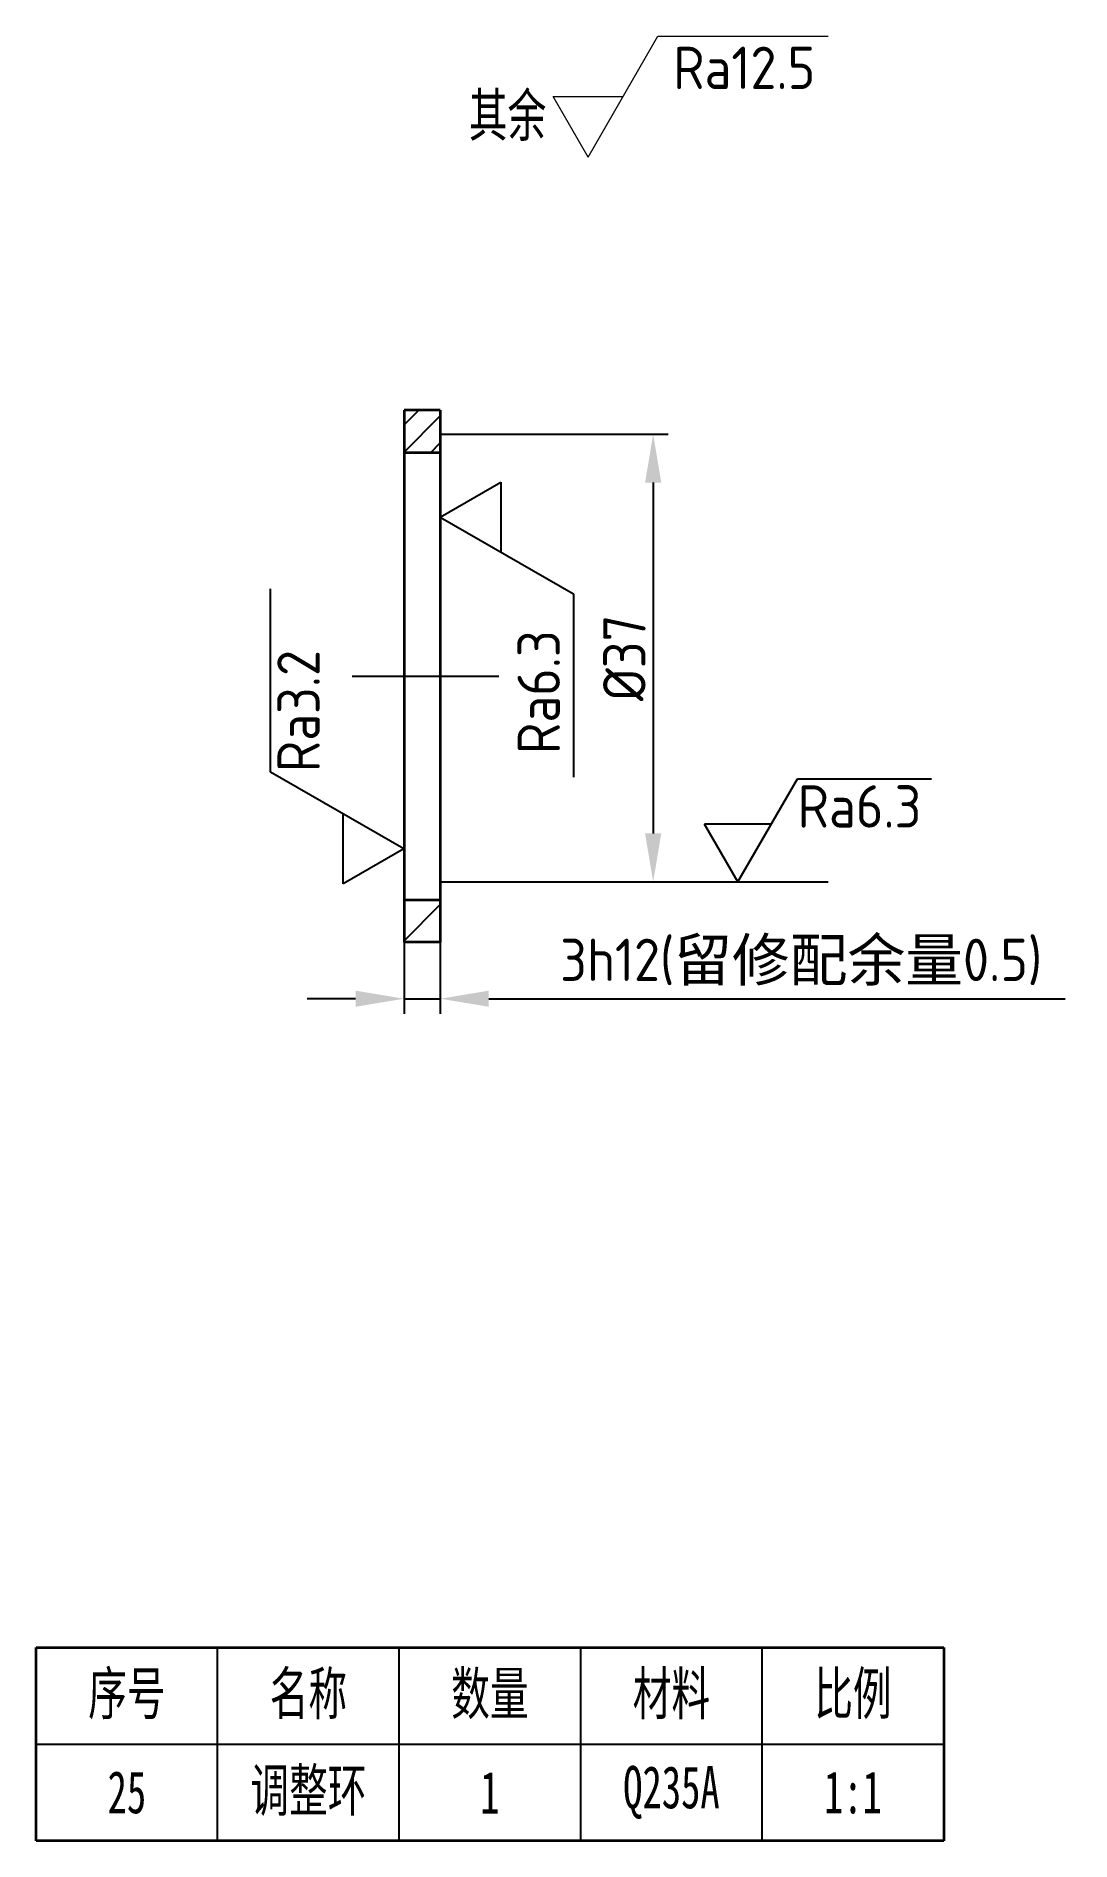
# Model space of a CAD drawing. Header units: millimetres. Extents: x 2204 to 2289, y 2146 to 2295.
import ezdxf

# ---------------------------------------------------------------- set-up
doc = ezdxf.new("R2010")
doc.units = ezdxf.units.MM
doc.linetypes.add('CENTERX2', pattern=[101.6, 63.5, -12.7, 12.7, -12.7])
for name, color, linetype in [('中心线', 1, 'CENTERX2'), ('标注', 3, 'Continuous'), ('细实线', 7, 'Continuous')]:
    doc.layers.add(name, color=color, linetype=linetype)
doc.layers.add('粗实线', color=7, linetype='Continuous', lineweight=35)
doc.styles.add('ISOCP', font='isocp.shx', dxfattribs={"height": 3.5})
doc.styles.get("Standard").update_dxf_attribs({"font": 'arial.ttf'})
doc.styles.add('仿宋', font='simfang.ttf', dxfattribs={"width": 0.67, "height": 3.5})
doc.styles.add('长仿宋体', font='simfang.ttf', dxfattribs={"width": 0.67, "height": 3.5})
doc.dimstyles.new('直线标直径', dxfattribs={"dimtxt": 3.5, "dimasz": 4, "dimexe": 1.25, "dimexo": 0, "dimtad": 1, "dimtoh": 1, "dimdec": 1, "dimdsep": 46, "dimtxsty": 'Standard', "dimcen": 2.5, "dimadec": 0, "dimazin": 0, "dimtfac": 1, "dimtdec": 1, "dimtmove": 0, "dimatfit": 3, "dimfxl": 1, "dimarcsym": 0})

# ---------------------------------------------------------------- blocks, each defined once
blk = doc.blocks.new('*D9')
at = {"layer": 'Defpoints', "color": 0, "transparency": 16777216}
for p in [(2237.35, 2262.43), (2237.35, 2225.43), (2254.94, 2225.43)]:
    blk.add_point(p, dxfattribs=at)
at = {"layer": '标注', "color": 0, "lineweight": -2, "transparency": 16777216}
for p, q in [((2237.35, 2262.43), (2256.19, 2262.43)), ((2254.94, 2258.43), (2254.94, 2229.43)), ((2237.35, 2225.43), (2256.19, 2225.43))]:
    blk.add_line(p, q, dxfattribs=at)
at = {"layer": '标注', "color": 0, "transparency": 16777216}
for points in [[(2254.27, 2258.43), (2255.61, 2258.43), (2254.94, 2262.43)], [(2254.27, 2229.43), (2255.61, 2229.43), (2254.94, 2225.43)]]:
    blk.add_solid(points, dxfattribs=at)
at = {"layer": '标注', "color": 0, "lineweight": -3, "transparency": 16777216, "insert": (2252.56, 2243.93), "char_height": 3.5, "attachment_point": 5, "rotation": 90, "style": 'ISOCP'}
blk.add_mtext('%%c37', dxfattribs=at)
blk = doc.blocks.new('*D10')
at = {"layer": 'Defpoints', "color": 0, "transparency": 16777216}
for p in [(2234.35, 2220.43), (2237.35, 2220.43), (2237.35, 2215.76)]:
    blk.add_point(p, dxfattribs=at)
at = {"layer": '标注', "color": 0, "lineweight": -2, "transparency": 16777216}
for p, q in [((2234.35, 2220.43), (2234.35, 2214.51)), ((2237.35, 2220.43), (2237.35, 2214.51)), ((2230.35, 2215.76), (2226.35, 2215.76)), ((2234.35, 2215.76), (2237.35, 2215.76)), ((2241.35, 2215.76), (2289, 2215.76))]:
    blk.add_line(p, q, dxfattribs=at)
at = {"layer": '标注', "color": 0, "transparency": 16777216}
for points in [[(2230.35, 2216.43), (2230.35, 2215.1), (2234.35, 2215.76)], [(2241.35, 2216.43), (2241.35, 2215.1), (2237.35, 2215.76)]]:
    blk.add_solid(points, dxfattribs=at)
at = {"layer": '标注', "color": 0, "lineweight": -3, "transparency": 16777216, "insert": (2267.17, 2218.78), "char_height": 3.5, "attachment_point": 5, "style": 'ISOCP'}
blk.add_mtext('3h12({\\fFangSong|b0|i0|c134|p49;留修配余量}0.5)', dxfattribs=at)
blk = doc.blocks.new('小明细框')
at = {"lineweight": 35}
for p, q in [((-75, 0), (-75, 16)), ((-75, 16), (0, 16)), ((0, 16), (0, 0)), ((0, 0), (-75, 0))]:
    blk.add_line(p, q, dxfattribs=at)
at = {"lineweight": -3}
for p, q in [((-60, 0), (-60, 16)), ((-45, 0), (-45, 16)), ((-30, 0), (-30, 16)), ((-15, 0), (-15, 16)), ((-75, 8), (0, 8))]:
    blk.add_line(p, q, dxfattribs=at)
at = {"lineweight": 35, "char_height": 3.5, "attachment_point": 5, "style": '仿宋'}
for s, insert in [('\\pxqc;序号', (-67.5, 12)), ('\\pxqc;名称', (-52.5, 12)), ('\\pxqc;数量', (-37.5, 12)), ('\\pxqc;材料', (-22.5, 12)), ('\\pxqc;比例', (-7.5, 12))]:
    blk.add_mtext_dynamic_manual_height_columns(s, width=15, gutter_width=17.5, heights=[0], dxfattribs=dict(at, insert=insert))
blk = doc.blocks.new('去除表面')
at = {"layer": '标注', "lineweight": 0}
for p, q in [((0, 0), (5.77, 10)), ((0, 0), (-2.89, 5)), ((-2.89, 5), (2.89, 5))]:
    blk.add_line(p, q, dxfattribs=at)
blk = doc.blocks.new('去除材料')
at = {"layer": '粗实线', "color": 3, "lineweight": 0}
blk.add_line((5.77, 10), (19.84, 10), dxfattribs=at)
blk.add_blockref('去除表面', (0, 0), dxfattribs=at)
blk = doc.blocks.new('RA12.5NEW')
at = {"color": 3, "lineweight": 35}
blk.add_blockref('去除材料', (0, 0), dxfattribs=at)
at = {"color": 3, "lineweight": 0, "insert": (7.03, 9.13), "char_height": 3.5, "attachment_point": 1, "style": 'ISOCP'}
blk.add_mtext_dynamic_manual_height_columns('Ra12.5', width=14.0667, gutter_width=17.5, heights=[0], dxfattribs=at)

msp = doc.modelspace()

# ---------------------------------------------------------------- hatches: boundary and pattern name
at = {"layer": '细实线'}
h = msp.add_hatch(dxfattribs=at)
h.set_pattern_fill('ANSI31', color=256)
h.set_pattern_definition([(45, (-825.7047, -22.3118), (-2.245064, 2.245064), [])])
h.paths.add_polyline_path([(2237.35, 2264.43), (2234.35, 2264.43), (2234.35, 2260.93), (2237.35, 2260.93)])
h.paths.add_polyline_path([(2237.35, 2223.93), (2234.35, 2223.93), (2234.35, 2220.43), (2237.35, 2220.43)])
at = {"layer": '细实线', "transparency": 33554687}
h = msp.add_hatch(dxfattribs=at)
h.set_pattern_fill('ANSI31', color=256, scale=0.5)
h.set_pattern_definition([(45, (-825.7047, -22.3118), (-1.122532, 1.122532), [])])
h.paths.add_polyline_path([(2234.35, 2260.93), (2237.35, 2260.93), (2237.35, 2264.43), (2234.35, 2264.43)])

# ---------------------------------------------------------------- linework, layer by layer
at = {"layer": '中心线'}
msp.add_line((2230.06, 2242.43), (2242.18, 2242.43), dxfattribs=at)
at = {"layer": '标注', "lineweight": -3}
for p, q in [((2237.35, 2255.58), (2242.35, 2258.47)), ((2242.35, 2258.47), (2242.35, 2252.7)), ((2237.35, 2255.58), (2248.35, 2249.23)), ((2223.33, 2234.49), (2223.33, 2249.65)), ((2248.35, 2249.23), (2248.35, 2234.07)), ((2234.33, 2228.14), (2223.33, 2234.49)), ((2229.33, 2225.25), (2229.33, 2231.02)), ((2234.33, 2228.14), (2229.33, 2225.25)), ((2237.35, 2225.43), (2269.39, 2225.43))]:
    msp.add_line(p, q, dxfattribs=at)
at = {"layer": '标注'}
for p, q in [((2261.95, 2225.43), (2266.87, 2233.95)), ((2266.87, 2233.95), (2277.93, 2233.95)), ((2264.7, 2230.2), (2259.19, 2230.2)), ((2261.95, 2225.43), (2259.19, 2230.2))]:
    msp.add_line(p, q, dxfattribs=at)
at = {"layer": '粗实线'}
for p, q in [((2234.35, 2264.43), (2234.35, 2220.43)), ((2237.35, 2264.43), (2234.35, 2264.43)), ((2237.35, 2264.43), (2237.35, 2220.43)), ((2234.35, 2260.93), (2237.35, 2260.93)), ((2234.35, 2223.93), (2237.35, 2223.93)), ((2237.35, 2220.43), (2234.35, 2220.43))]:
    msp.add_line(p, q, dxfattribs=at)

# ---------------------------------------------------------------- block references
at = {"layer": '细实线'}
for name, p in [('RA12.5NEW', (2249.56, 2285.34)), ('小明细框', (2278.95, 2146.14))]:
    msp.add_blockref(name, p, dxfattribs=at)

# ---------------------------------------------------------------- texts
at = {"layer": '标注', "lineweight": -3, "char_height": 3.5, "attachment_point": 1, "rotation": 90, "style": 'ISOCP'}
for s, width, insert in [('Ra6.3', 15.3536, (2243.73, 2235.99)), ('Ra3.2', 9.0572, (2223.88, 2234.49))]:
    msp.add_mtext_dynamic_manual_height_columns(s, width=width, gutter_width=17.5, heights=[0], dxfattribs=dict(at, insert=insert))
at = {"layer": '标注', "insert": (2270.82, 2231.66), "char_height": 3.5, "attachment_point": 5, "style": 'ISOCP'}
msp.add_mtext_dynamic_manual_height_columns('\\pxql;Ra6.3', width=7.8929, gutter_width=17.5, heights=[0], dxfattribs=at)
at = {"layer": '细实线', "char_height": 3.5}
for s, width, insert, attachment_point, style in [('{\\C3;其余}', 7.9876, (2239.71, 2290.56), 1, '长仿宋体'), ('25', 15, (2211.45, 2150.14), 5, '长仿宋体'), ('调整环', 15, (2226.45, 2150.14), 5, '长仿宋体'), ('\\pxqc;1', 15, (2241.45, 2150.14), 5, '仿宋'), ('Q235A', 15, (2256.45, 2150.14), 5, '长仿宋体'), ('\\pxqc;1:1', 15, (2271.45, 2150.14), 5, '长仿宋体')]:
    msp.add_mtext_dynamic_manual_height_columns(s, width=width, gutter_width=17.5, heights=[0], dxfattribs=dict(at, insert=insert, attachment_point=attachment_point, style=style))

# ---------------------------------------------------------------- dimensions: what is measured, and where the dimension line sits
at = {"layer": '标注', "lineweight": -3}
dim = msp.add_linear_dim(base=(2254.94, 2225.43), p1=(2237.35, 2262.43), p2=(2237.35, 2225.43), angle=90, dimstyle='直线标直径', override={"dimpost": '%%c<>', "dimtxsty": 'ISOCP'}, dxfattribs=at)
dim.commit()
dim.dimension.update_dxf_attribs({"geometry": '*D9', "text_midpoint": (2252.56, 2243.93)})
dim = msp.add_linear_dim(base=(2237.35, 2215.76), p1=(2234.35, 2220.43), p2=(2237.35, 2220.43), text='3h12({\\fFangSong|b0|i0|c134|p49;留修配余量}0.5)', dimstyle='直线标直径', override={"dimpost": '%%c<>', "dimtxsty": 'ISOCP'}, dxfattribs=at)
dim.commit()
dim.dimension.update_dxf_attribs({"geometry": '*D10', "text_midpoint": (2267.17, 2218.78)})

doc.saveas('drawing.dxf')
